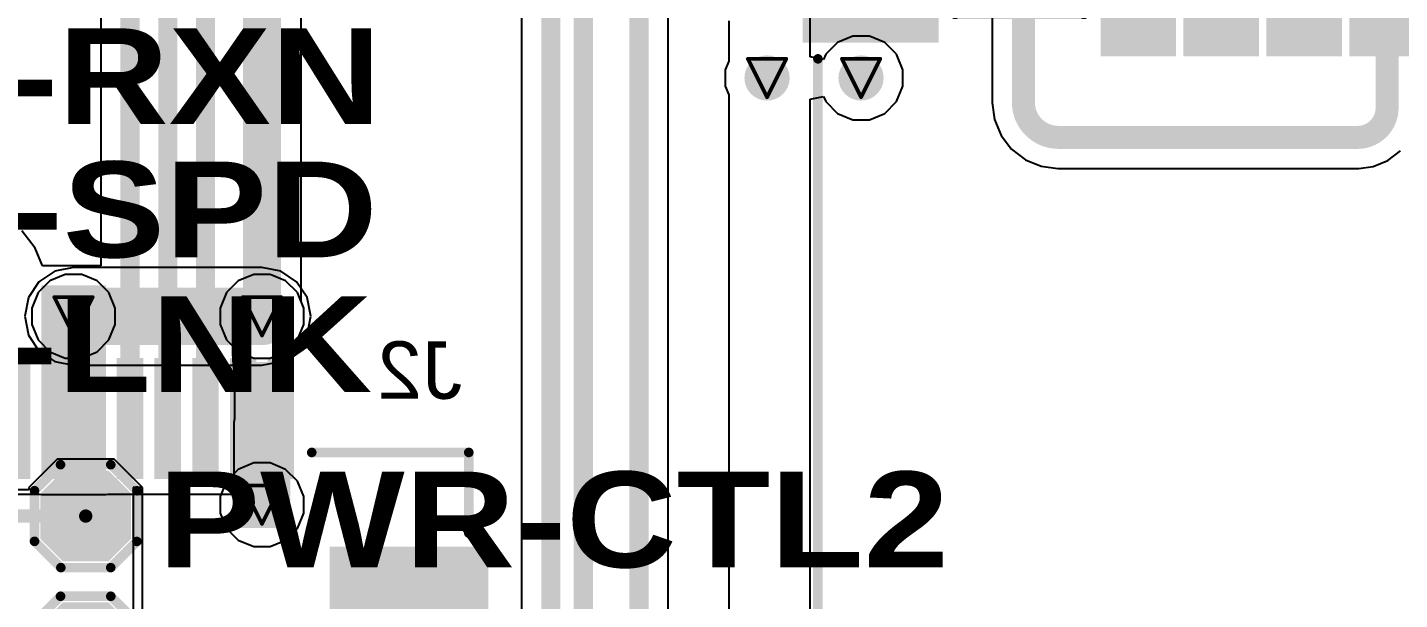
# Model space of a CAD drawing. Header units: inches. Extents: x 0 to 5359, y 0 to 5098.
# Drawn here: x 81.39 to 99.59, y 50.36 to 57.95 of the extents above; entities that cross this region are included whole.
import ezdxf

# ---------------------------------------------------------------- set-up
doc = ezdxf.new("R2010")
doc.units = ezdxf.units.IN
for name, color, linetype in [('Bottom Layer', 5, 'Continuous'), ('Bottom Overlay', 54, 'Continuous'), ('Bottom Paste', 16, 'Continuous'), ('Bottom Solder', 6, 'Continuous'), ('Drill Drawing', 1, 'Continuous'), ('Layer 1', 16, 'Continuous'), ('Layer 2', 76, 'Continuous'), ('Top Layer', 1, 'Continuous'), ('Top Overlay', 2, 'Continuous'), ('Top Paste', 8, 'Continuous'), ('Top Solder', 216, 'Continuous'), ('Via Holes', 16, 'Continuous')]:
    doc.layers.add(name, color=color, linetype=linetype)
doc.styles.add('Arial', font='', dxfattribs={"height": 0.2})
doc.styles.add('Arial Black_Bold', font='', dxfattribs={"height": 0.2})
doc.styles.get('Arial').set_extended_font_data('Arial')
doc.styles.get('Arial Black_Bold').set_extended_font_data('Arial Black', bold=True)

# ---------------------------------------------------------------- blocks, each defined once
blk = doc.blocks.new('HX0_5_10P_XJH2_0_043_B_17')
at = {"layer": 'Bottom Layer'}
for points in [[(-4.95, 2.15), (-2.95, 2.15), (-2.95, 0.45), (-4.95, 0.45)], [(2.95, 2.15), (4.95, 2.15), (4.95, 0.45), (2.95, 0.45)], [(-2.375, -0.55), (-2.125, -0.55), (-2.125, -2.05), (-2.375, -2.05)], [(-1.875, -0.55), (-1.625, -0.55), (-1.625, -2.05), (-1.875, -2.05)], [(-1.375, -0.55), (-1.125, -0.55), (-1.125, -2.05), (-1.375, -2.05)], [(-0.875, -0.55), (-0.625, -0.55), (-0.625, -2.05), (-0.875, -2.05)], [(-0.375, -0.55), (-0.125, -0.55), (-0.125, -2.05), (-0.375, -2.05)], [(0.125, -0.55), (0.375, -0.55), (0.375, -2.05), (0.125, -2.05)], [(0.625, -0.55), (0.875, -0.55), (0.875, -2.05), (0.625, -2.05)], [(1.125, -0.55), (1.375, -0.55), (1.375, -2.05), (1.125, -2.05)], [(1.625, -0.55), (1.875, -0.55), (1.875, -2.05), (1.625, -2.05)], [(2.125, -0.55), (2.375, -0.55), (2.375, -2.05), (2.125, -2.05)]]:
    blk.add_hatch(color=5, dxfattribs=at).paths.add_polyline_path(points)
at = {"layer": 'Bottom Paste'}
for points in [[(-4.95, 2.15), (-2.95, 2.15), (-2.95, 0.45), (-4.95, 0.45)], [(2.95, 2.15), (4.95, 2.15), (4.95, 0.45), (2.95, 0.45)], [(-2.375, -0.55), (-2.125, -0.55), (-2.125, -2.05), (-2.375, -2.05)], [(-1.875, -0.55), (-1.625, -0.55), (-1.625, -2.05), (-1.875, -2.05)], [(-1.375, -0.55), (-1.125, -0.55), (-1.125, -2.05), (-1.375, -2.05)], [(-0.875, -0.55), (-0.625, -0.55), (-0.625, -2.05), (-0.875, -2.05)], [(-0.375, -0.55), (-0.125, -0.55), (-0.125, -2.05), (-0.375, -2.05)], [(0.125, -0.55), (0.375, -0.55), (0.375, -2.05), (0.125, -2.05)], [(0.625, -0.55), (0.875, -0.55), (0.875, -2.05), (0.625, -2.05)], [(1.125, -0.55), (1.375, -0.55), (1.375, -2.05), (1.125, -2.05)], [(1.625, -0.55), (1.875, -0.55), (1.875, -2.05), (1.625, -2.05)], [(2.125, -0.55), (2.375, -0.55), (2.375, -2.05), (2.125, -2.05)]]:
    blk.add_hatch(color=16, dxfattribs=at).paths.add_polyline_path(points)
at = {"layer": 'Bottom Solder'}
for points in [[(-5.001, 2.201), (-2.899, 2.201), (-2.899, 0.399), (-5.001, 0.399)], [(2.899, 2.201), (5.001, 2.201), (5.001, 0.399), (2.899, 0.399)], [(-2.426, -0.499), (-2.074, -0.499), (-2.074, -2.101), (-2.426, -2.101)], [(-1.926, -0.499), (-1.574, -0.499), (-1.574, -2.101), (-1.926, -2.101)], [(-1.426, -0.499), (-1.074, -0.499), (-1.074, -2.101), (-1.426, -2.101)], [(-0.926, -0.499), (-0.574, -0.499), (-0.574, -2.101), (-0.926, -2.101)], [(-0.426, -0.499), (-0.074, -0.499), (-0.074, -2.101), (-0.426, -2.101)], [(0.074, -0.499), (0.426, -0.499), (0.426, -2.101), (0.074, -2.101)], [(0.574, -0.499), (0.926, -0.499), (0.926, -2.101), (0.574, -2.101)], [(1.074, -0.499), (1.426, -0.499), (1.426, -2.101), (1.074, -2.101)], [(1.574, -0.499), (1.926, -0.499), (1.926, -2.101), (1.574, -2.101)], [(2.074, -0.499), (2.426, -0.499), (2.426, -2.101), (2.074, -2.101)]]:
    blk.add_hatch(color=6, dxfattribs=at).paths.add_polyline_path(points)
at = {"layer": 'Bottom Overlay'}
for points in [[(-4.743, 4.357, 0.127, 0.127, 0), (-4.743, 2.381, 0.127, 0.127, 0)], [(4.743, 4.357, 0.127, 0.127, 0), (-4.743, 4.357, 0.127, 0.127, 0)], [(4.743, 4.357, 0.127, 0.127, 0), (4.743, 2.381, 0.127, 0.127, 0)], [(-4.743, -0.85, 0.127, 0.127, 0), (-4.743, 0.219, 0.127, 0.127, 0)], [(4.743, 0.219, 0.127, 0.127, 0), (4.743, -0.85, 0.127, 0.127, 0)], [(-2.66, -0.85, 0.127, 0.127, 0), (-4.743, -0.85, 0.127, 0.127, 0)], [(4.743, -0.85, 0.127, 0.127, 0), (2.656, -0.85, 0.127, 0.127, 0)]]:
    blk.add_lwpolyline(points, format="xyseb", dxfattribs=at)
for points in [[(-4.775, 4.357, 0.0635, 0.0635, 1), (-4.711, 4.357, 0.0635, 0.0635, 1)], [(-4.775, 4.357, 0.0635, 0.0635, 1), (-4.711, 4.357, 0.0635, 0.0635, 1)], [(4.711, 4.357, 0.0635, 0.0635, 1), (4.775, 4.357, 0.0635, 0.0635, 1)], [(4.711, 4.357, 0.0635, 0.0635, 1), (4.775, 4.357, 0.0635, 0.0635, 1)], [(-4.775, 2.381, 0.0635, 0.0635, 1), (-4.711, 2.381, 0.0635, 0.0635, 1)], [(4.711, 2.381, 0.0635, 0.0635, 1), (4.775, 2.381, 0.0635, 0.0635, 1)], [(-4.775, 0.219, 0.0635, 0.0635, 1), (-4.711, 0.219, 0.0635, 0.0635, 1)], [(4.711, 0.219, 0.0635, 0.0635, 1), (4.775, 0.219, 0.0635, 0.0635, 1)], [(-4.775, -0.85, 0.0635, 0.0635, 1), (-4.711, -0.85, 0.0635, 0.0635, 1)], [(-4.775, -0.85, 0.0635, 0.0635, 1), (-4.711, -0.85, 0.0635, 0.0635, 1)], [(-2.692, -0.85, 0.0635, 0.0635, 1), (-2.628, -0.85, 0.0635, 0.0635, 1)], [(2.624, -0.85, 0.0635, 0.0635, 1), (2.688, -0.85, 0.0635, 0.0635, 1)], [(4.711, -0.85, 0.0635, 0.0635, 1), (4.775, -0.85, 0.0635, 0.0635, 1)], [(4.711, -0.85, 0.0635, 0.0635, 1), (4.775, -0.85, 0.0635, 0.0635, 1)]]:
    blk.add_lwpolyline(points, format="xyseb", close=True, dxfattribs=at)
blk = doc.blocks.new('T____________0_5___41')
at = {"layer": 'Top Layer'}
blk.add_hatch(color=1, dxfattribs=at).paths.add_polyline_path([(0.25, 0.5), (-0.25, 0.5), (-0.5, 0.25), (-0.5, -0.25), (-0.25, -0.5), (0.25, -0.5), (0.5, -0.25), (0.5, 0.25)])
at = {"layer": 'Top Paste'}
blk.add_hatch(color=8, dxfattribs=at).paths.add_polyline_path([(0.25, 0.5), (-0.25, 0.5), (-0.5, 0.25), (-0.5, -0.25), (-0.25, -0.5), (0.25, -0.5), (0.5, -0.25), (0.5, 0.25)])
at = {"layer": 'Top Solder'}
blk.add_hatch(color=216, dxfattribs=at).paths.add_polyline_path([(0.301, 0.602), (-0.301, 0.602), (-0.602, 0.301), (-0.602, -0.301), (-0.301, -0.602), (0.301, -0.602), (0.602, -0.301), (0.602, 0.301)])
at = {"layer": 'Top Overlay'}
for points in [[(-0.682, 0.333, 0.127, 0.127, 0), (-0.336, 0.679, 0.127, 0.127, 0)], [(-0.336, 0.679, 0.127, 0.127, 0), (0.336, 0.679, 0.127, 0.127, 0)], [(0.684, 0.332, 0.127, 0.127, 0), (0.336, 0.679, 0.127, 0.127, 0)], [(-0.682, -0.334, 0.127, 0.127, 0), (-0.682, 0.333, 0.127, 0.127, 0)], [(0.684, -0.33, 0.127, 0.127, 0), (0.684, 0.332, 0.127, 0.127, 0)], [(-0.337, -0.679, 0.127, 0.127, 0), (-0.682, -0.334, 0.127, 0.127, 0)], [(0.335, -0.679, 0.127, 0.127, 0), (0.684, -0.33, 0.127, 0.127, 0)], [(0.335, -0.679, 0.127, 0.127, 0), (-0.337, -0.679, 0.127, 0.127, 0)]]:
    blk.add_lwpolyline(points, format="xyseb", dxfattribs=at)
for points in [[(-0.367, 0.679, 0.0635, 0.0635, 1), (-0.304, 0.679, 0.0635, 0.0635, 1)], [(-0.367, 0.679, 0.0635, 0.0635, 1), (-0.304, 0.679, 0.0635, 0.0635, 1)], [(0.305, 0.679, 0.0635, 0.0635, 1), (0.368, 0.679, 0.0635, 0.0635, 1)], [(0.305, 0.679, 0.0635, 0.0635, 1), (0.368, 0.679, 0.0635, 0.0635, 1)], [(-0.714, 0.333, 0.0635, 0.0635, 1), (-0.65, 0.333, 0.0635, 0.0635, 1)], [(-0.714, 0.333, 0.0635, 0.0635, 1), (-0.65, 0.333, 0.0635, 0.0635, 1)], [(0.652, 0.332, 0.0635, 0.0635, 1), (0.715, 0.332, 0.0635, 0.0635, 1)], [(0.652, 0.332, 0.0635, 0.0635, 1), (0.715, 0.332, 0.0635, 0.0635, 1)], [(-0.714, -0.334, 0.0635, 0.0635, 1), (-0.65, -0.334, 0.0635, 0.0635, 1)], [(-0.714, -0.334, 0.0635, 0.0635, 1), (-0.65, -0.334, 0.0635, 0.0635, 1)], [(0.652, -0.33, 0.0635, 0.0635, 1), (0.715, -0.33, 0.0635, 0.0635, 1)], [(0.652, -0.33, 0.0635, 0.0635, 1), (0.715, -0.33, 0.0635, 0.0635, 1)], [(-0.369, -0.679, 0.0635, 0.0635, 1), (-0.306, -0.679, 0.0635, 0.0635, 1)], [(-0.369, -0.679, 0.0635, 0.0635, 1), (-0.306, -0.679, 0.0635, 0.0635, 1)], [(0.303, -0.679, 0.0635, 0.0635, 1), (0.367, -0.679, 0.0635, 0.0635, 1)], [(0.303, -0.679, 0.0635, 0.0635, 1), (0.367, -0.679, 0.0635, 0.0635, 1)]]:
    blk.add_lwpolyline(points, format="xyseb", close=True, dxfattribs=at)
blk = doc.blocks.new('T____________0_5___42')
at = {"layer": 'Top Layer'}
blk.add_hatch(color=1, dxfattribs=at).paths.add_polyline_path([(0.25, 0.5), (-0.25, 0.5), (-0.5, 0.25), (-0.5, -0.25), (-0.25, -0.5), (0.25, -0.5), (0.5, -0.25), (0.5, 0.25)])
at = {"layer": 'Top Paste'}
blk.add_hatch(color=8, dxfattribs=at).paths.add_polyline_path([(0.25, 0.5), (-0.25, 0.5), (-0.5, 0.25), (-0.5, -0.25), (-0.25, -0.5), (0.25, -0.5), (0.5, -0.25), (0.5, 0.25)])
at = {"layer": 'Top Solder'}
blk.add_hatch(color=216, dxfattribs=at).paths.add_polyline_path([(0.301, 0.602), (-0.301, 0.602), (-0.602, 0.301), (-0.602, -0.301), (-0.301, -0.602), (0.301, -0.602), (0.602, -0.301), (0.602, 0.301)])
at = {"layer": 'Top Overlay'}
for points in [[(-0.682, 0.333, 0.127, 0.127, 0), (-0.336, 0.679, 0.127, 0.127, 0)], [(0.337, 0.679, 0.127, 0.127, 0), (-0.336, 0.679, 0.127, 0.127, 0)], [(0.684, 0.332, 0.127, 0.127, 0), (0.337, 0.679, 0.127, 0.127, 0)], [(-0.682, -0.334, 0.127, 0.127, 0), (-0.682, 0.333, 0.127, 0.127, 0)], [(0.684, -0.33, 0.127, 0.127, 0), (0.684, 0.332, 0.127, 0.127, 0)], [(-0.337, -0.679, 0.127, 0.127, 0), (-0.682, -0.334, 0.127, 0.127, 0)], [(0.335, -0.679, 0.127, 0.127, 0), (0.684, -0.33, 0.127, 0.127, 0)], [(0.335, -0.679, 0.127, 0.127, 0), (-0.337, -0.679, 0.127, 0.127, 0)]]:
    blk.add_lwpolyline(points, format="xyseb", dxfattribs=at)
for points in [[(-0.367, 0.679, 0.0635, 0.0635, 1), (-0.304, 0.679, 0.0635, 0.0635, 1)], [(-0.367, 0.679, 0.0635, 0.0635, 1), (-0.304, 0.679, 0.0635, 0.0635, 1)], [(0.305, 0.679, 0.0635, 0.0635, 1), (0.368, 0.679, 0.0635, 0.0635, 1)], [(0.305, 0.679, 0.0635, 0.0635, 1), (0.368, 0.679, 0.0635, 0.0635, 1)], [(-0.714, 0.333, 0.0635, 0.0635, 1), (-0.65, 0.333, 0.0635, 0.0635, 1)], [(-0.714, 0.333, 0.0635, 0.0635, 1), (-0.65, 0.333, 0.0635, 0.0635, 1)], [(0.652, 0.332, 0.0635, 0.0635, 1), (0.715, 0.332, 0.0635, 0.0635, 1)], [(0.652, 0.332, 0.0635, 0.0635, 1), (0.715, 0.332, 0.0635, 0.0635, 1)], [(-0.714, -0.334, 0.0635, 0.0635, 1), (-0.65, -0.334, 0.0635, 0.0635, 1)], [(-0.714, -0.334, 0.0635, 0.0635, 1), (-0.65, -0.334, 0.0635, 0.0635, 1)], [(0.652, -0.33, 0.0635, 0.0635, 1), (0.715, -0.33, 0.0635, 0.0635, 1)], [(0.652, -0.33, 0.0635, 0.0635, 1), (0.715, -0.33, 0.0635, 0.0635, 1)], [(-0.369, -0.679, 0.0635, 0.0635, 1), (-0.306, -0.679, 0.0635, 0.0635, 1)], [(-0.369, -0.679, 0.0635, 0.0635, 1), (-0.306, -0.679, 0.0635, 0.0635, 1)], [(0.303, -0.679, 0.0635, 0.0635, 1), (0.367, -0.679, 0.0635, 0.0635, 1)], [(0.303, -0.679, 0.0635, 0.0635, 1), (0.367, -0.679, 0.0635, 0.0635, 1)]]:
    blk.add_lwpolyline(points, format="xyseb", close=True, dxfattribs=at)
blk = doc.blocks.new('5027740891_205')
at = {"layer": 'Top Layer'}
for points in [[(-7.302, 8.175), (-5.702, 8.175), (-5.702, 6.675), (-7.302, 6.675)], [(-3.352, 8.175), (-2.552, 8.175), (-2.552, 6.495), (-3.352, 6.495)], [(-2.252, 8.175), (-1.452, 8.175), (-1.452, 6.495), (-2.252, 6.495)], [(-1.153, 8.175), (-0.352, 8.175), (-0.352, 6.495), (-1.153, 6.495)], [(-0.053, 8.175), (0.748, 8.175), (0.748, 6.495), (-0.053, 6.495)], [(1.047, 8.175), (1.848, 8.175), (1.848, 6.495), (1.047, 6.495)], [(2.148, 8.175), (2.948, 8.175), (2.948, 6.495), (2.148, 6.495)], [(3.248, 8.175), (4.048, 8.175), (4.048, 6.495), (3.248, 6.495)], [(4.348, 8.175), (5.148, 8.175), (5.148, 6.495), (4.348, 6.495)], [(5.348, 8.175), (6.948, 8.175), (6.948, 6.675), (5.348, 6.675)], [(6.158, 6.475), (7.447, 6.475), (7.447, 5.075), (6.158, 5.075)], [(6.158, -0.925), (7.447, -0.925), (7.447, -2.325), (6.158, -2.325)], [(-7.552, -6.575), (-6.052, -6.575), (-6.052, -8.275), (-7.552, -8.275)], [(5.948, -6.575), (7.447, -6.575), (7.447, -8.275), (5.948, -8.275)]]:
    blk.add_hatch(color=1, dxfattribs=at).paths.add_polyline_path(points)
at = {"layer": 'Top Paste'}
for points in [[(-7.302, 8.175), (-5.702, 8.175), (-5.702, 6.675), (-7.302, 6.675)], [(-3.352, 8.175), (-2.552, 8.175), (-2.552, 6.495), (-3.352, 6.495)], [(-2.252, 8.175), (-1.452, 8.175), (-1.452, 6.495), (-2.252, 6.495)], [(-1.153, 8.175), (-0.352, 8.175), (-0.352, 6.495), (-1.153, 6.495)], [(-0.053, 8.175), (0.748, 8.175), (0.748, 6.495), (-0.053, 6.495)], [(1.047, 8.175), (1.848, 8.175), (1.848, 6.495), (1.047, 6.495)], [(2.148, 8.175), (2.948, 8.175), (2.948, 6.495), (2.148, 6.495)], [(3.248, 8.175), (4.048, 8.175), (4.048, 6.495), (3.248, 6.495)], [(4.348, 8.175), (5.148, 8.175), (5.148, 6.495), (4.348, 6.495)], [(5.348, 8.175), (6.948, 8.175), (6.948, 6.675), (5.348, 6.675)], [(6.158, 6.475), (7.447, 6.475), (7.447, 5.075), (6.158, 5.075)], [(6.158, -0.925), (7.447, -0.925), (7.447, -2.325), (6.158, -2.325)], [(-7.552, -6.575), (-6.052, -6.575), (-6.052, -8.275), (-7.552, -8.275)], [(5.948, -6.575), (7.447, -6.575), (7.447, -8.275), (5.948, -8.275)]]:
    blk.add_hatch(color=8, dxfattribs=at).paths.add_polyline_path(points)
at = {"layer": 'Top Solder'}
for points in [[(-7.404, 8.277), (-5.601, 8.277), (-5.601, 6.573), (-7.404, 6.573)], [(-3.454, 8.277), (-2.451, 8.277), (-2.451, 6.393), (-3.454, 6.393)], [(-2.354, 8.277), (-1.351, 8.277), (-1.351, 6.393), (-2.354, 6.393)], [(-1.254, 8.277), (-0.251, 8.277), (-0.251, 6.393), (-1.254, 6.393)], [(-0.154, 8.277), (0.849, 8.277), (0.849, 6.393), (-0.154, 6.393)], [(0.946, 8.277), (1.949, 8.277), (1.949, 6.393), (0.946, 6.393)], [(2.046, 8.277), (3.049, 8.277), (3.049, 6.393), (2.046, 6.393)], [(3.146, 8.277), (4.149, 8.277), (4.149, 6.393), (3.146, 6.393)], [(4.246, 8.277), (5.249, 8.277), (5.249, 6.393), (4.246, 6.393)], [(5.246, 8.277), (7.049, 8.277), (7.049, 6.573), (5.246, 6.573)], [(6.056, 6.577), (7.549, 6.577), (7.549, 4.973), (6.056, 4.973)], [(6.056, -0.823), (7.549, -0.823), (7.549, -2.427), (6.056, -2.427)], [(-7.654, -6.473), (-5.951, -6.473), (-5.951, -8.377), (-7.654, -8.377)], [(5.846, -6.473), (7.549, -6.473), (7.549, -8.377), (5.846, -8.377)]]:
    blk.add_hatch(color=216, dxfattribs=at).paths.add_polyline_path(points)
at = {"layer": 'Top Overlay'}
for p, q in [((-0.343, -7.049), (-1.029, -7.734)), ((0.343, -7.734), (-0.343, -7.049)), ((-1.029, -7.734), (0.343, -7.734))]:
    blk.add_line(p, q, dxfattribs=at)
for points in [[(-5.382, 6.95, 0.127, 0.127, 0), (-3.672, 6.95, 0.127, 0.127, 0)], [(-7.203, -6.255, 0.127, 0.127, 0), (-7.203, 6.36, 0.127, 0.127, 0)], [(7.098, -0.61, 0.127, 0.127, 0), (7.098, 4.76, 0.127, 0.127, 0)], [(7.098, -6.26, 0.127, 0.127, 0), (7.098, -2.64, 0.127, 0.127, 0)], [(-1.029, -7.734, 0.127, 0.127, 0), (-0.343, -7.049, 0.127, 0.127, 0)], [(-0.343, -7.049, 0.127, 0.127, 0), (0.343, -7.734, 0.127, 0.127, 0)], [(-1.029, -7.734, 0.127, 0.127, 0), (0.343, -7.734, 0.127, 0.127, 0)], [(-5.732, -8.05, 0.127, 0.127, 0), (5.627, -8.05, 0.127, 0.127, 0)]]:
    blk.add_lwpolyline(points, format="xyseb", dxfattribs=at)
for points in [[(-5.414, 6.95, 0.0635, 0.0635, 1), (-5.351, 6.95, 0.0635, 0.0635, 1)], [(-3.704, 6.95, 0.0635, 0.0635, 1), (-3.641, 6.95, 0.0635, 0.0635, 1)], [(-7.234, 6.36, 0.0635, 0.0635, 1), (-7.171, 6.36, 0.0635, 0.0635, 1)], [(7.066, 4.76, 0.0635, 0.0635, 1), (7.129, 4.76, 0.0635, 0.0635, 1)], [(7.066, -0.61, 0.0635, 0.0635, 1), (7.129, -0.61, 0.0635, 0.0635, 1)], [(7.066, -2.64, 0.0635, 0.0635, 1), (7.129, -2.64, 0.0635, 0.0635, 1)], [(-7.234, -6.255, 0.0635, 0.0635, 1), (-7.171, -6.255, 0.0635, 0.0635, 1)], [(7.066, -6.26, 0.0635, 0.0635, 1), (7.129, -6.26, 0.0635, 0.0635, 1)], [(-0.375, -7.049, 0.0635, 0.0635, 1), (-0.311, -7.049, 0.0635, 0.0635, 1)], [(-0.375, -7.049, 0.0635, 0.0635, 1), (-0.311, -7.049, 0.0635, 0.0635, 1)], [(-1.06, -7.734, 0.0635, 0.0635, 1), (-0.997, -7.734, 0.0635, 0.0635, 1)], [(-1.06, -7.734, 0.0635, 0.0635, 1), (-0.997, -7.734, 0.0635, 0.0635, 1)], [(0.311, -7.734, 0.0635, 0.0635, 1), (0.375, -7.734, 0.0635, 0.0635, 1)], [(0.311, -7.734, 0.0635, 0.0635, 1), (0.375, -7.734, 0.0635, 0.0635, 1)], [(-5.764, -8.05, 0.0635, 0.0635, 1), (-5.701, -8.05, 0.0635, 0.0635, 1)], [(5.596, -8.05, 0.0635, 0.0635, 1), (5.659, -8.05, 0.0635, 0.0635, 1)]]:
    blk.add_lwpolyline(points, format="xyseb", close=True, dxfattribs=at)

msp = doc.modelspace()

# ---------------------------------------------------------------- hatches: boundary and pattern name
at = {"layer": 'Bottom Layer'}
h = msp.add_hatch(color=5, dxfattribs=at)
edge = h.paths.add_edge_path()
edge.add_arc((91.198, 57.276), 0.3, 0, 360)
h = msp.add_hatch(color=5, dxfattribs=at)
edge = h.paths.add_edge_path()
edge.add_arc((92.445, 57.276), 0.3, 0, 360)
for points in [[(81.574, 52.008), (82.429, 52.008), (82.429, 54.527), (81.574, 54.527)], [(84.124, 51.308), (84.874, 51.308), (84.874, 53.508), (84.124, 53.508)]]:
    msp.add_hatch(color=5, dxfattribs=at).paths.add_polyline_path(points)
h = msp.add_hatch(color=5, dxfattribs=at)
edge = h.paths.add_edge_path()
edge.add_arc((81.999, 54.114), 0.3, 0, 360)
h = msp.add_hatch(color=5, dxfattribs=at)
edge = h.paths.add_edge_path()
edge.add_arc((84.499, 54.114), 0.3, 0, 360)
h = msp.add_hatch(color=5, dxfattribs=at)
edge = h.paths.add_edge_path()
edge.add_arc((84.499, 51.615), 0.3, 0, 360)
at = {"layer": 'Layer 1'}
h = msp.add_hatch(color=16, dxfattribs=at)
edge = h.paths.add_edge_path()
edge.add_arc((91.198, 57.276), 0.3, 0, 360)
h = msp.add_hatch(color=16, dxfattribs=at)
edge = h.paths.add_edge_path()
edge.add_arc((92.445, 57.276), 0.3, 0, 360)
h = msp.add_hatch(color=16, dxfattribs=at)
edge = h.paths.add_edge_path()
edge.add_arc((81.999, 54.114), 0.3, 0, 360)
h = msp.add_hatch(color=16, dxfattribs=at)
edge = h.paths.add_edge_path()
edge.add_arc((84.499, 54.114), 0.3, 0, 360)
h = msp.add_hatch(color=16, dxfattribs=at)
edge = h.paths.add_edge_path()
edge.add_arc((84.499, 51.615), 0.3, 0, 360)
at = {"layer": 'Layer 2'}
h = msp.add_hatch(color=76, dxfattribs=at)
edge = h.paths.add_edge_path()
edge.add_arc((91.198, 57.276), 0.3, 0, 360)
h = msp.add_hatch(color=76, dxfattribs=at)
edge = h.paths.add_edge_path()
edge.add_arc((92.445, 57.276), 0.3, 0, 360)
h = msp.add_hatch(color=76, dxfattribs=at)
edge = h.paths.add_edge_path()
edge.add_arc((81.999, 54.114), 0.3, 0, 360)
h = msp.add_hatch(color=76, dxfattribs=at)
edge = h.paths.add_edge_path()
edge.add_arc((84.499, 54.114), 0.3, 0, 360)
h = msp.add_hatch(color=76, dxfattribs=at)
edge = h.paths.add_edge_path()
edge.add_arc((84.499, 51.615), 0.3, 0, 360)
at = {"layer": 'Top Layer'}
h = msp.add_hatch(color=1, dxfattribs=at)
edge = h.paths.add_edge_path()
edge.add_arc((91.198, 57.276), 0.3, 0, 360)
h = msp.add_hatch(color=1, dxfattribs=at)
edge = h.paths.add_edge_path()
edge.add_arc((92.445, 57.276), 0.3, 0, 360)
h = msp.add_hatch(color=1, dxfattribs=at)
edge = h.paths.add_edge_path()
edge.add_arc((81.999, 54.114), 0.3, 0, 360)
h = msp.add_hatch(color=1, dxfattribs=at)
edge = h.paths.add_edge_path()
edge.add_arc((84.499, 54.114), 0.3, 0, 360)
h = msp.add_hatch(color=1, dxfattribs=at)
edge = h.paths.add_edge_path()
edge.add_arc((84.499, 51.615), 0.3, 0, 360)
at = {"layer": 'Via Holes'}
h = msp.add_hatch(color=7, dxfattribs=at)
edge = h.paths.add_edge_path()
edge.add_arc((91.198, 57.276), 0.15, 0, 360)
h = msp.add_hatch(color=7, dxfattribs=at)
edge = h.paths.add_edge_path()
edge.add_arc((92.445, 57.276), 0.15, 0, 360)
h = msp.add_hatch(color=7, dxfattribs=at)
edge = h.paths.add_edge_path()
edge.add_arc((81.999, 54.114), 0.15, 0, 360)
h = msp.add_hatch(color=7, dxfattribs=at)
edge = h.paths.add_edge_path()
edge.add_arc((84.499, 54.114), 0.15, 0, 360)
h = msp.add_hatch(color=7, dxfattribs=at)
edge = h.paths.add_edge_path()
edge.add_arc((84.499, 51.615), 0.15, 0, 360)

# ---------------------------------------------------------------- linework, layer by layer
at = {"layer": 'Bottom Layer'}
for p, q in [((82.361, 77.078), (82.361, 54.786)), ((85.017, 54.311), (85.017, 75.251)), ((87.941, 70.519), (87.941, 46.831)), ((89.888, 16.77), (89.888, 65.569)), ((81.49, 55.018), (81.312, 55.25)), ((81.586, 54.786), (81.49, 55.018)), ((82.361, 54.786), (81.586, 54.786)), ((85.053, 54.224), (85.017, 54.311)), ((85.053, 54.004), (85.053, 54.224)), ((84.969, 53.8), (85.053, 54.004)), ((84.813, 53.644), (84.969, 53.8)), ((84.138, 53.471), (84.315, 53.59)), ((84.315, 53.59), (84.389, 53.56)), ((84.389, 53.56), (84.609, 53.56)), ((84.609, 53.56), (84.813, 53.644)), ((84.138, 52.758), (84.138, 53.471)), ((84.128, 52.71), (84.138, 52.758)), ((84.128, 51.754), (84.128, 52.71)), ((80.751, 51.754), (81.549, 51.754)), ((81.549, 51.754), (81.574, 51.749)), ((81.574, 51.749), (82.429, 51.749)), ((82.429, 51.749), (82.454, 51.754)), ((82.454, 51.754), (82.628, 51.754)), ((82.628, 51.754), (82.628, 51.754)), ((82.628, 51.754), (84.128, 51.754))]:
    msp.add_line(p, q, dxfattribs=at)
for points in [[(82.749, 52.758, 0.254, 0.254, 0), (82.749, 77.078, 0.254, 0.254, 0)], [(83.249, 52.758, 0.254, 0.254, 0), (83.249, 76.489, 0.254, 0.254, 0)], [(83.749, 52.758, 0.254, 0.254, 0), (83.749, 75.852, 0.254, 0.254, 0)], [(84.499, 54.114, 0.508, 0.508, 0), (84.499, 75.263, 0.508, 0.508, 0)], [(88.33, 46.687, 0.254, 0.254, 0), (88.33, 70.519, 0.254, 0.254, 0)], [(88.761, 46.686, 0.254, 0.254, 0), (88.761, 70.519, 0.254, 0.254, 0)], [(89.5, 65.964, 0.254, 0.254, 0), (89.5, 16.77, 0.254, 0.254, 0)]]:
    msp.add_lwpolyline(points, format="xyseb", dxfattribs=at)
for points in [[(84.372, 54.114, 0.254, 0.254, 1), (84.626, 54.114, 0.254, 0.254, 1)], [(82.686, 52.758, 0.127, 0.127, 1), (82.813, 52.758, 0.127, 0.127, 1)], [(83.186, 52.758, 0.127, 0.127, 1), (83.313, 52.758, 0.127, 0.127, 1)], [(83.686, 52.758, 0.127, 0.127, 1), (83.813, 52.758, 0.127, 0.127, 1)]]:
    msp.add_lwpolyline(points, format="xyseb", close=True, dxfattribs=at)
at = {"layer": 'Drill Drawing'}
for points in [[(90.944, 57.53, 0.0508, 0.0508, 0), (91.452, 57.53, 0.0508, 0.0508, 0)], [(90.944, 57.53, 0.0508, 0.0508, 0), (91.198, 57.022, 0.0508, 0.0508, 0)], [(91.198, 57.022, 0.0508, 0.0508, 0), (91.452, 57.53, 0.0508, 0.0508, 0)], [(92.191, 57.53, 0.0508, 0.0508, 0), (92.699, 57.53, 0.0508, 0.0508, 0)], [(92.191, 57.53, 0.0508, 0.0508, 0), (92.445, 57.022, 0.0508, 0.0508, 0)], [(92.445, 57.022, 0.0508, 0.0508, 0), (92.699, 57.53, 0.0508, 0.0508, 0)], [(81.745, 54.368, 0.0508, 0.0508, 0), (82.253, 54.368, 0.0508, 0.0508, 0)], [(81.745, 54.368, 0.0508, 0.0508, 0), (81.999, 53.86, 0.0508, 0.0508, 0)], [(81.999, 53.86, 0.0508, 0.0508, 0), (82.253, 54.368, 0.0508, 0.0508, 0)], [(84.245, 54.368, 0.0508, 0.0508, 0), (84.753, 54.368, 0.0508, 0.0508, 0)], [(84.245, 54.368, 0.0508, 0.0508, 0), (84.499, 53.86, 0.0508, 0.0508, 0)], [(84.499, 53.86, 0.0508, 0.0508, 0), (84.753, 54.368, 0.0508, 0.0508, 0)], [(84.245, 51.869, 0.0508, 0.0508, 0), (84.753, 51.869, 0.0508, 0.0508, 0)], [(84.245, 51.869, 0.0508, 0.0508, 0), (84.499, 51.361, 0.0508, 0.0508, 0)], [(84.499, 51.361, 0.0508, 0.0508, 0), (84.753, 51.869, 0.0508, 0.0508, 0)]]:
    msp.add_lwpolyline(points, format="xyseb", dxfattribs=at)
for points in [[(90.931, 57.53, 0.0254, 0.0254, 1), (90.957, 57.53, 0.0254, 0.0254, 1)], [(90.931, 57.53, 0.0254, 0.0254, 1), (90.957, 57.53, 0.0254, 0.0254, 1)], [(91.439, 57.53, 0.0254, 0.0254, 1), (91.465, 57.53, 0.0254, 0.0254, 1)], [(91.439, 57.53, 0.0254, 0.0254, 1), (91.465, 57.53, 0.0254, 0.0254, 1)], [(92.179, 57.53, 0.0254, 0.0254, 1), (92.204, 57.53, 0.0254, 0.0254, 1)], [(92.179, 57.53, 0.0254, 0.0254, 1), (92.204, 57.53, 0.0254, 0.0254, 1)], [(92.687, 57.53, 0.0254, 0.0254, 1), (92.712, 57.53, 0.0254, 0.0254, 1)], [(92.687, 57.53, 0.0254, 0.0254, 1), (92.712, 57.53, 0.0254, 0.0254, 1)], [(91.185, 57.022, 0.0254, 0.0254, 1), (91.211, 57.022, 0.0254, 0.0254, 1)], [(91.185, 57.022, 0.0254, 0.0254, 1), (91.211, 57.022, 0.0254, 0.0254, 1)], [(92.433, 57.022, 0.0254, 0.0254, 1), (92.458, 57.022, 0.0254, 0.0254, 1)], [(92.433, 57.022, 0.0254, 0.0254, 1), (92.458, 57.022, 0.0254, 0.0254, 1)], [(81.732, 54.368, 0.0254, 0.0254, 1), (81.758, 54.368, 0.0254, 0.0254, 1)], [(81.732, 54.368, 0.0254, 0.0254, 1), (81.758, 54.368, 0.0254, 0.0254, 1)], [(82.24, 54.368, 0.0254, 0.0254, 1), (82.266, 54.368, 0.0254, 0.0254, 1)], [(82.24, 54.368, 0.0254, 0.0254, 1), (82.266, 54.368, 0.0254, 0.0254, 1)], [(84.232, 54.368, 0.0254, 0.0254, 1), (84.258, 54.368, 0.0254, 0.0254, 1)], [(84.232, 54.368, 0.0254, 0.0254, 1), (84.258, 54.368, 0.0254, 0.0254, 1)], [(84.74, 54.368, 0.0254, 0.0254, 1), (84.766, 54.368, 0.0254, 0.0254, 1)], [(84.74, 54.368, 0.0254, 0.0254, 1), (84.766, 54.368, 0.0254, 0.0254, 1)], [(81.986, 53.86, 0.0254, 0.0254, 1), (82.012, 53.86, 0.0254, 0.0254, 1)], [(81.986, 53.86, 0.0254, 0.0254, 1), (82.012, 53.86, 0.0254, 0.0254, 1)], [(84.486, 53.86, 0.0254, 0.0254, 1), (84.512, 53.86, 0.0254, 0.0254, 1)], [(84.486, 53.86, 0.0254, 0.0254, 1), (84.512, 53.86, 0.0254, 0.0254, 1)], [(84.232, 51.869, 0.0254, 0.0254, 1), (84.258, 51.869, 0.0254, 0.0254, 1)], [(84.232, 51.869, 0.0254, 0.0254, 1), (84.258, 51.869, 0.0254, 0.0254, 1)], [(84.74, 51.869, 0.0254, 0.0254, 1), (84.766, 51.869, 0.0254, 0.0254, 1)], [(84.74, 51.869, 0.0254, 0.0254, 1), (84.766, 51.869, 0.0254, 0.0254, 1)], [(84.486, 51.361, 0.0254, 0.0254, 1), (84.512, 51.361, 0.0254, 0.0254, 1)], [(84.486, 51.361, 0.0254, 0.0254, 1), (84.512, 51.361, 0.0254, 0.0254, 1)]]:
    msp.add_lwpolyline(points, format="xyseb", close=True, dxfattribs=at)
at = {"layer": 'Layer 1'}
for p, q in [((81.889, 54.668), (81.685, 54.583)), ((82.109, 54.668), (81.889, 54.668)), ((82.313, 54.583), (82.109, 54.668)), ((84.389, 54.668), (84.185, 54.583)), ((84.609, 54.668), (84.389, 54.668)), ((84.813, 54.583), (84.609, 54.668)), ((81.53, 54.428), (81.445, 54.224)), ((81.685, 54.583), (81.53, 54.428)), ((82.469, 54.428), (82.313, 54.583)), ((82.553, 54.224), (82.469, 54.428)), ((84.03, 54.428), (83.945, 54.224)), ((84.185, 54.583), (84.03, 54.428)), ((84.969, 54.428), (84.813, 54.583)), ((85.053, 54.224), (84.969, 54.428)), ((81.445, 54.224), (81.445, 54.004)), ((82.553, 54.004), (82.553, 54.224)), ((83.945, 54.224), (83.945, 54.004)), ((85.053, 54.004), (85.053, 54.224)), ((81.445, 54.004), (81.53, 53.8)), ((82.469, 53.8), (82.553, 54.004)), ((83.945, 54.004), (84.03, 53.8)), ((84.969, 53.8), (85.053, 54.004)), ((81.53, 53.8), (81.685, 53.644)), ((82.313, 53.644), (82.469, 53.8)), ((84.03, 53.8), (84.185, 53.644)), ((84.813, 53.644), (84.969, 53.8)), ((81.685, 53.644), (81.889, 53.56)), ((81.889, 53.56), (82.109, 53.56)), ((82.109, 53.56), (82.313, 53.644)), ((84.185, 53.644), (84.389, 53.56)), ((84.389, 53.56), (84.609, 53.56)), ((84.609, 53.56), (84.813, 53.644))]:
    msp.add_line(p, q, dxfattribs=at)
at = {"layer": 'Layer 2'}
for p, q in [((91.77, 57.558), (91.77, 67.793)), ((90.691, 58.035), (90.691, 57.499)), ((92.132, 57.746), (91.976, 57.59)), ((92.335, 57.83), (92.132, 57.746)), ((92.556, 57.83), (92.335, 57.83)), ((92.759, 57.746), (92.556, 57.83)), ((92.915, 57.59), (92.759, 57.746)), ((91.948, 57.523), (91.77, 57.558)), ((91.976, 57.59), (91.948, 57.523)), ((92.999, 57.386), (92.915, 57.59)), ((90.691, 57.499), (90.644, 57.386)), ((90.644, 57.386), (90.644, 57.166)), ((92.999, 57.166), (92.999, 57.386)), ((90.644, 57.166), (90.691, 57.053)), ((92.915, 56.962), (92.999, 57.166)), ((90.691, 57.053), (90.691, 51.145)), ((91.77, 56.994), (91.948, 57.029)), ((91.77, 42.832), (91.77, 56.994)), ((91.948, 57.029), (91.976, 56.962)), ((91.976, 56.962), (92.132, 56.806)), ((92.132, 56.806), (92.335, 56.722)), ((92.556, 56.722), (92.759, 56.806)), ((92.759, 56.806), (92.915, 56.962)), ((92.335, 56.722), (92.556, 56.722)), ((81.889, 54.668), (81.685, 54.583)), ((82.109, 54.668), (81.889, 54.668)), ((82.313, 54.583), (82.109, 54.668)), ((84.389, 54.668), (84.185, 54.583)), ((84.609, 54.668), (84.389, 54.668)), ((84.813, 54.583), (84.609, 54.668)), ((81.53, 54.428), (81.445, 54.224)), ((81.685, 54.583), (81.53, 54.428)), ((82.469, 54.428), (82.313, 54.583)), ((82.553, 54.224), (82.469, 54.428)), ((84.03, 54.428), (83.945, 54.224)), ((84.185, 54.583), (84.03, 54.428)), ((84.969, 54.428), (84.813, 54.583)), ((85.053, 54.224), (84.969, 54.428)), ((81.445, 54.224), (81.445, 54.004)), ((82.553, 54.004), (82.553, 54.224)), ((83.945, 54.224), (83.945, 54.004)), ((85.053, 54.004), (85.053, 54.224)), ((81.445, 54.004), (81.53, 53.8)), ((82.469, 53.8), (82.553, 54.004)), ((83.945, 54.004), (84.03, 53.8)), ((84.969, 53.8), (85.053, 54.004)), ((81.53, 53.8), (81.685, 53.644)), ((82.313, 53.644), (82.469, 53.8)), ((84.03, 53.8), (84.185, 53.644)), ((84.813, 53.644), (84.969, 53.8)), ((81.685, 53.644), (81.889, 53.56)), ((81.889, 53.56), (82.109, 53.56)), ((82.109, 53.56), (82.313, 53.644)), ((84.185, 53.644), (84.389, 53.56)), ((84.389, 53.56), (84.609, 53.56)), ((84.609, 53.56), (84.813, 53.644)), ((84.185, 52.084), (84.03, 51.928)), ((84.389, 52.169), (84.185, 52.084)), ((84.609, 52.169), (84.389, 52.169)), ((84.813, 52.084), (84.609, 52.169)), ((84.969, 51.928), (84.813, 52.084)), ((84.03, 51.928), (83.945, 51.725)), ((85.053, 51.725), (84.969, 51.928)), ((83.945, 51.725), (83.945, 51.504)), ((85.053, 51.504), (85.053, 51.725)), ((83.945, 51.504), (84.03, 51.301)), ((84.969, 51.301), (85.053, 51.504)), ((84.03, 51.301), (84.185, 51.145)), ((84.185, 51.145), (84.389, 51.061)), ((84.609, 51.061), (84.813, 51.145)), ((84.813, 51.145), (84.969, 51.301)), ((90.691, 51.145), (90.691, 43.505)), ((84.389, 51.061), (84.609, 51.061))]:
    msp.add_line(p, q, dxfattribs=at)
at = {"layer": 'Top Layer'}
for p, q in [((94.183, 59.345), (94.183, 56.953)), ((94.183, 56.953), (94.185, 56.947)), ((94.185, 56.947), (94.214, 56.726)), ((94.214, 56.726), (94.302, 56.514)), ((94.302, 56.514), (94.441, 56.332)), ((94.441, 56.332), (94.624, 56.192)), ((99.433, 56.183), (99.6, 56.311)), ((94.624, 56.192), (94.836, 56.104)), ((94.836, 56.104), (95.057, 56.075)), ((95.057, 56.075), (95.063, 56.074)), ((95.063, 56.074), (99.031, 56.074)), ((99.031, 56.074), (99.047, 56.077)), ((99.047, 56.077), (99.239, 56.102)), ((99.239, 56.102), (99.433, 56.183)), ((81.751, 54.712), (81.541, 54.572)), ((81.999, 54.761), (81.751, 54.712)), ((84.499, 54.761), (81.999, 54.761)), ((84.747, 54.712), (84.499, 54.761)), ((84.957, 54.572), (84.747, 54.712)), ((81.541, 54.572), (81.401, 54.362)), ((85.097, 54.362), (84.957, 54.572)), ((81.401, 54.362), (81.352, 54.114)), ((85.147, 54.114), (85.097, 54.362)), ((81.352, 54.114), (81.401, 53.866)), ((85.097, 53.866), (85.147, 54.114)), ((81.401, 53.866), (81.541, 53.656)), ((84.957, 53.656), (85.097, 53.866)), ((81.541, 53.656), (81.751, 53.516)), ((81.751, 53.516), (81.999, 53.466)), ((84.499, 53.466), (84.747, 53.516)), ((84.747, 53.516), (84.957, 53.656)), ((81.999, 53.466), (84.499, 53.466)), ((81.784, 52.218), (81.407, 51.841)), ((82.538, 52.218), (81.784, 52.218)), ((82.915, 51.841), (82.538, 52.218)), ((81.407, 51.814), (77.481, 51.814)), ((81.407, 51.841), (81.407, 51.814)), ((82.915, 51.841), (82.792, 51.841)), ((82.792, 51.841), (82.792, 44.101)), ((82.915, 44.101), (82.915, 51.841)), ((82.915, 51.087), (82.915, 51.841)), ((82.915, 50.095), (82.915, 51.087)), ((82.915, 51.087), (82.915, 51.087))]:
    msp.add_line(p, q, dxfattribs=at)
for points in [[(94.598, 56.953, 0.305, 0.305, 0), (94.598, 60.049, 0.305, 0.305, 0)], [(99.422, 56.88, 0.305, 0.305, 0), (99.422, 58.505, 0.305, 0.305, 0)], [(95.063, 56.488, 0.305, 0.305, -0.414214), (94.598, 56.953, 0.305, 0.305, 0)], [(99.422, 56.88, 0.305, 0.305, -0.414214), (99.031, 56.488, 0.305, 0.305, 0)], [(95.063, 56.488, 0.305, 0.305, 0), (99.031, 56.488, 0.305, 0.305, 0)], [(81.999, 54.114, 0.762, 0.762, 0), (84.499, 54.114, 0.762, 0.762, 0)], [(73.745, 51.464, 0.178, 0.178, 0), (82.161, 51.464, 0.178, 0.178, 0)]]:
    msp.add_lwpolyline(points, format="xyseb", dxfattribs=at)
for points in [[(94.522, 56.953, 0.152, 0.152, 1), (94.674, 56.953, 0.152, 0.152, 1)], [(94.522, 56.953, 0.152, 0.152, 1), (94.674, 56.953, 0.152, 0.152, 1)], [(99.346, 56.88, 0.152, 0.152, 1), (99.499, 56.88, 0.152, 0.152, 1)], [(99.346, 56.88, 0.152, 0.152, 1), (99.499, 56.88, 0.152, 0.152, 1)], [(94.987, 56.488, 0.152, 0.152, 1), (95.139, 56.488, 0.152, 0.152, 1)], [(94.987, 56.488, 0.152, 0.152, 1), (95.139, 56.488, 0.152, 0.152, 1)], [(98.955, 56.488, 0.152, 0.152, 1), (99.107, 56.488, 0.152, 0.152, 1)], [(98.955, 56.488, 0.152, 0.152, 1), (99.107, 56.488, 0.152, 0.152, 1)], [(81.809, 54.114, 0.381, 0.381, 1), (82.19, 54.114, 0.381, 0.381, 1)], [(84.309, 54.114, 0.381, 0.381, 1), (84.69, 54.114, 0.381, 0.381, 1)], [(82.117, 51.464, 0.0889, 0.0889, 1), (82.205, 51.464, 0.0889, 0.0889, 1)]]:
    msp.add_lwpolyline(points, format="xyseb", close=True, dxfattribs=at)

# ---------------------------------------------------------------- block references
msp.add_blockref('5027740891_205', (99.075, 51.17))
for name, p, rotation in [('HX0_5_10P_XJH2_0_043_B_17', (82.499, 51.458), 180), ('T____________0_5___41', (82.161, 51.464), 270), ('T____________0_5___42', (82.161, 49.718), 270)]:
    msp.add_blockref(name, p, dxfattribs=dict(rotation=rotation))

# ---------------------------------------------------------------- texts
at = {"layer": 'Bottom Overlay', "style": 'Arial', "text_generation_flag": 2}
msp.add_text('J2', height=0.762, dxfattribs=at).set_placement((87.154, 53.02))
at = {"layer": 'Top Overlay', "style": 'Arial Black_Bold'}
for s, p in [('EPHY-RXN', (75.59, 56.665)), ('EPHY-SPD', (75.652, 54.897)), ('EPHY-LNK', (75.582, 53.109)), ('PWR-CTL2', (83.12, 50.784))]:
    msp.add_text(s, height=1.27, dxfattribs=at).set_placement(p)

doc.saveas('drawing.dxf')
